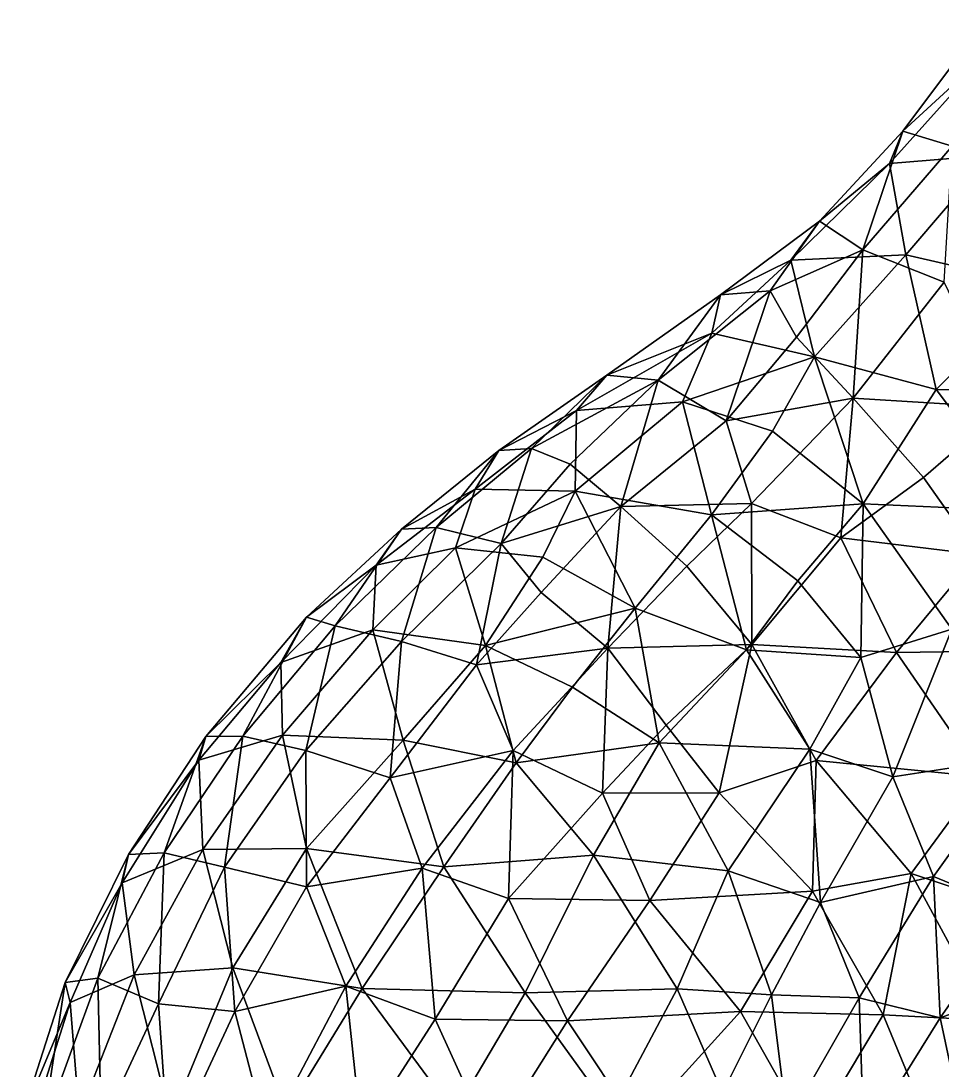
# Model space of a CAD drawing. Extents: x 373697 to 374058, y 6959904 to 6960301.
# Drawn here: x 373776.38 to 373810.06, y 6960227.39 to 6960265.74 of the extents above; entities that cross this region are included whole.
import ezdxf

# ---------------------------------------------------------------- set-up
doc = ezdxf.new("R2010")
doc.units = 0
doc.layers.add('Bht_Fk', color=7, linetype='CONTINUOUS')

msp = doc.modelspace()

# ---------------------------------------------------------------- linework, layer by layer
at = {"layer": 'Bht_Fk'}
for points in [[(373808.629, 6960261.707, 142.855), (373811.648, 6960265.739, 143.924), (373811.902, 6960264.726, 145.604)], [(373808.629, 6960261.707, 142.855), (373810.43, 6960261.167, 141.431), (373811.648, 6960265.739, 143.924)], [(373811.854, 6960260.831, 147.042), (373808.136, 6960260.526, 144.097), (373811.902, 6960264.726, 145.604)], [(373808.136, 6960260.526, 144.097), (373808.629, 6960261.707, 142.855), (373811.902, 6960264.726, 145.604)], [(373808.629, 6960261.707, 142.855), (373808.136, 6960260.526, 144.097), (373805.582, 6960258.427, 141.558)], [(373805.582, 6960258.427, 141.558), (373807.159, 6960257.378, 140.311), (373808.629, 6960261.707, 142.855)], [(373808.629, 6960261.707, 142.855), (373807.159, 6960257.378, 140.311), (373810.43, 6960261.167, 141.431)], [(373807.159, 6960257.378, 140.311), (373810.131, 6960256.193, 140.15), (373810.43, 6960261.167, 141.431)], [(373808.136, 6960260.526, 144.097), (373811.854, 6960260.831, 147.042), (373808.739, 6960257.186, 146.199)], [(373811.854, 6960260.831, 147.042), (373813.657, 6960256.053, 149.042), (373808.739, 6960257.186, 146.199)], [(373808.739, 6960257.186, 146.199), (373804.536, 6960256.997, 143.245), (373808.136, 6960260.526, 144.097)], [(373805.582, 6960258.427, 141.558), (373808.136, 6960260.526, 144.097), (373804.536, 6960256.997, 143.245)], [(373801.963, 6960255.728, 141.012), (373805.582, 6960258.427, 141.558), (373804.536, 6960256.997, 143.245)], [(373801.963, 6960255.728, 141.012), (373803.772, 6960255.873, 139.916), (373805.582, 6960258.427, 141.558)], [(373803.772, 6960255.873, 139.916), (373807.159, 6960257.378, 140.311), (373805.582, 6960258.427, 141.558)], [(373807.159, 6960257.378, 140.311), (373803.772, 6960255.873, 139.916), (373804.735, 6960254.184, 139.026)], [(373807.159, 6960257.378, 140.311), (373804.735, 6960254.184, 139.026), (373806.811, 6960251.955, 138.647)], [(373810.131, 6960256.193, 140.15), (373807.159, 6960257.378, 140.311), (373806.811, 6960251.955, 138.647)], [(373805.393, 6960253.468, 145.577), (373801.636, 6960254.326, 142.791), (373804.536, 6960256.997, 143.245)], [(373801.636, 6960254.326, 142.791), (373801.963, 6960255.728, 141.012), (373804.536, 6960256.997, 143.245)], [(373808.739, 6960257.186, 146.199), (373805.393, 6960253.468, 145.577), (373804.536, 6960256.997, 143.245)], [(373809.842, 6960252.273, 147.927), (373805.393, 6960253.468, 145.577), (373808.739, 6960257.186, 146.199)], [(373809.842, 6960252.273, 147.927), (373808.739, 6960257.186, 146.199), (373813.657, 6960256.053, 149.042)], [(373799.685, 6960252.605, 138.334), (373802.161, 6960251.124, 137.642), (373803.772, 6960255.873, 139.916)], [(373803.772, 6960255.873, 139.916), (373801.963, 6960255.728, 141.012), (373799.685, 6960252.605, 138.334)], [(373804.735, 6960254.184, 139.026), (373803.772, 6960255.873, 139.916), (373802.161, 6960251.124, 137.642)], [(373806.811, 6960251.955, 138.647), (373812.339, 6960251.606, 139.897), (373810.131, 6960256.193, 140.15)], [(373816.019, 6960252.158, 150.472), (373809.842, 6960252.273, 147.927), (373813.657, 6960256.053, 149.042)], [(373801.963, 6960255.728, 141.012), (373797.804, 6960252.787, 139.505), (373799.685, 6960252.605, 138.334)], [(373797.804, 6960252.787, 139.505), (373801.963, 6960255.728, 141.012), (373801.636, 6960254.326, 142.791)], [(373801.636, 6960254.326, 142.791), (373800.574, 6960251.819, 143.593), (373796.689, 6960251.498, 140.794)], [(373801.636, 6960254.326, 142.791), (373796.689, 6960251.498, 140.794), (373797.804, 6960252.787, 139.505)], [(373805.393, 6960253.468, 145.577), (373800.574, 6960251.819, 143.593), (373801.636, 6960254.326, 142.791)], [(373804.735, 6960254.184, 139.026), (373802.161, 6960251.124, 137.642), (373806.811, 6960251.955, 138.647)], [(373800.574, 6960251.819, 143.593), (373805.393, 6960253.468, 145.577), (373803.863, 6960250.744, 145.683)], [(373805.393, 6960253.468, 145.577), (373807.172, 6960248.094, 147.513), (373803.863, 6960250.744, 145.683)], [(373805.393, 6960253.468, 145.577), (373809.842, 6960252.273, 147.927), (373807.172, 6960248.094, 147.513)], [(373797.804, 6960252.787, 139.505), (373796.689, 6960251.498, 140.794), (373793.855, 6960250.044, 138.351)], [(373797.804, 6960252.787, 139.505), (373793.855, 6960250.044, 138.351), (373795.047, 6960250.113, 137.37)], [(373799.685, 6960252.605, 138.334), (373797.804, 6960252.787, 139.505), (373795.047, 6960250.113, 137.37)], [(373799.685, 6960252.605, 138.334), (373795.047, 6960250.113, 137.37), (373796.457, 6960249.54, 136.636)], [(373798.319, 6960247.993, 136.021), (373799.685, 6960252.605, 138.334), (373796.457, 6960249.54, 136.636)], [(373802.161, 6960251.124, 137.642), (373799.685, 6960252.605, 138.334), (373798.319, 6960247.993, 136.021)], [(373807.172, 6960248.094, 147.513), (373809.842, 6960252.273, 147.927), (373813.212, 6960247.819, 149.584)], [(373813.212, 6960247.819, 149.584), (373809.842, 6960252.273, 147.927), (373816.019, 6960252.158, 150.472)], [(373796.644, 6960248.553, 142.752), (373800.574, 6960251.819, 143.593), (373801.625, 6960247.692, 145.498)], [(373796.644, 6960248.553, 142.752), (373796.689, 6960251.498, 140.794), (373800.574, 6960251.819, 143.593)], [(373800.574, 6960251.819, 143.593), (373803.863, 6960250.744, 145.683), (373801.625, 6960247.692, 145.498)], [(373806.811, 6960251.955, 138.647), (373802.161, 6960251.124, 137.642), (373803.092, 6960248.099, 136.864)], [(373803.092, 6960248.099, 136.864), (373806.362, 6960246.849, 137.431), (373806.811, 6960251.955, 138.647)], [(373806.811, 6960251.955, 138.647), (373806.362, 6960246.849, 137.431), (373809.378, 6960249.058, 138.712)], [(373812.339, 6960251.606, 139.897), (373806.811, 6960251.955, 138.647), (373809.378, 6960249.058, 138.712)], [(373796.689, 6960251.498, 140.794), (373792.989, 6960248.625, 139.884), (373793.855, 6960250.044, 138.351)], [(373796.689, 6960251.498, 140.794), (373796.644, 6960248.553, 142.752), (373792.989, 6960248.625, 139.884)], [(373809.378, 6960249.058, 138.712), (373811.367, 6960246.232, 138.988), (373812.339, 6960251.606, 139.897)], [(373798.319, 6960247.993, 136.021), (373803.092, 6960248.099, 136.864), (373802.161, 6960251.124, 137.642)], [(373807.172, 6960248.094, 147.513), (373801.625, 6960247.692, 145.498), (373803.863, 6960250.744, 145.683)], [(373795.047, 6960250.113, 137.37), (373793.855, 6960250.044, 138.351), (373791.558, 6960247.229, 136.001)], [(373793.942, 6960246.643, 135.241), (373795.047, 6960250.113, 137.37), (373791.558, 6960247.229, 136.001)], [(373796.457, 6960249.54, 136.636), (373795.047, 6960250.113, 137.37), (373793.942, 6960246.643, 135.241)], [(373793.855, 6960250.044, 138.351), (373790.299, 6960247.163, 137.32), (373791.558, 6960247.229, 136.001)], [(373792.989, 6960248.625, 139.884), (373790.299, 6960247.163, 137.32), (373793.855, 6960250.044, 138.351)], [(373796.457, 6960249.54, 136.636), (373793.942, 6960246.643, 135.241), (373798.319, 6960247.993, 136.021)], [(373811.367, 6960246.232, 138.988), (373809.378, 6960249.058, 138.712), (373806.362, 6960246.849, 137.431)], [(373792.989, 6960248.625, 139.884), (373792.27, 6960246.486, 140.901), (373789.37, 6960245.846, 138.647)], [(373790.299, 6960247.163, 137.32), (373792.989, 6960248.625, 139.884), (373789.37, 6960245.846, 138.647)], [(373792.989, 6960248.625, 139.884), (373796.644, 6960248.553, 142.752), (373792.27, 6960246.486, 140.901)], [(373796.644, 6960248.553, 142.752), (373795.457, 6960246.138, 143.067), (373792.27, 6960246.486, 140.901)], [(373796.644, 6960248.553, 142.752), (373798.841, 6960244.275, 145.109), (373795.457, 6960246.138, 143.067)], [(373796.644, 6960248.553, 142.752), (373801.625, 6960247.692, 145.498), (373798.841, 6960244.275, 145.109)], [(373798.319, 6960247.993, 136.021), (373793.942, 6960246.643, 135.241), (373795.403, 6960244.844, 134.561)], [(373795.403, 6960244.844, 134.561), (373797.838, 6960242.811, 134.319), (373798.319, 6960247.993, 136.021)], [(373798.319, 6960247.993, 136.021), (373797.838, 6960242.811, 134.319), (373800.724, 6960245.807, 135.712)], [(373803.092, 6960248.099, 136.864), (373798.319, 6960247.993, 136.021), (373800.724, 6960245.807, 135.712)], [(373803.092, 6960248.099, 136.864), (373800.724, 6960245.807, 135.712), (373803.098, 6960242.954, 135.635)], [(373801.625, 6960247.692, 145.498), (373807.172, 6960248.094, 147.513), (373804.786, 6960245.28, 147.091)], [(373806.362, 6960246.849, 137.431), (373803.092, 6960248.099, 136.864), (373803.098, 6960242.954, 135.635)], [(373807.172, 6960248.094, 147.513), (373807.086, 6960242.473, 147.9), (373804.786, 6960245.28, 147.091)], [(373807.172, 6960248.094, 147.513), (373810.411, 6960243.504, 148.724), (373807.086, 6960242.473, 147.9)], [(373807.172, 6960248.094, 147.513), (373813.212, 6960247.819, 149.584), (373810.411, 6960243.504, 148.724)], [(373801.625, 6960247.692, 145.498), (373802.904, 6960242.748, 146.788), (373798.841, 6960244.275, 145.109)], [(373801.625, 6960247.692, 145.498), (373804.786, 6960245.28, 147.091), (373802.904, 6960242.748, 146.788)], [(373786.817, 6960243.942, 136.25), (373787.873, 6960243.63, 134.603), (373790.299, 6960247.163, 137.32)], [(373790.299, 6960247.163, 137.32), (373789.37, 6960245.846, 138.647), (373786.817, 6960243.942, 136.25)], [(373791.558, 6960247.229, 136.001), (373790.299, 6960247.163, 137.32), (373787.873, 6960243.63, 134.603)], [(373787.873, 6960243.63, 134.603), (373790.3, 6960243.059, 133.768), (373791.558, 6960247.229, 136.001)], [(373793.942, 6960246.643, 135.241), (373791.558, 6960247.229, 136.001), (373790.3, 6960243.059, 133.768)], [(373793.035, 6960242.209, 133.492), (373793.942, 6960246.643, 135.241), (373790.3, 6960243.059, 133.768)], [(373795.403, 6960244.844, 134.561), (373793.942, 6960246.643, 135.241), (373793.035, 6960242.209, 133.492)], [(373808.391, 6960242.654, 137.38), (373806.362, 6960246.849, 137.431), (373803.098, 6960242.954, 135.635)], [(373811.367, 6960246.232, 138.988), (373806.362, 6960246.849, 137.431), (373808.391, 6960242.654, 137.38)], [(373792.27, 6960246.486, 140.901), (373793.367, 6960242.917, 142.997), (373789.243, 6960243.482, 140.243)], [(373789.37, 6960245.846, 138.647), (373792.27, 6960246.486, 140.901), (373789.243, 6960243.482, 140.243)], [(373792.27, 6960246.486, 140.901), (373795.457, 6960246.138, 143.067), (373793.367, 6960242.917, 142.997)], [(373798.841, 6960244.275, 145.109), (373793.367, 6960242.917, 142.997), (373795.457, 6960246.138, 143.067)], [(373813.575, 6960242.73, 139.531), (373811.367, 6960246.232, 138.988), (373808.391, 6960242.654, 137.38)], [(373789.37, 6960245.846, 138.647), (373785.885, 6960242.294, 137.585), (373786.817, 6960243.942, 136.25)], [(373789.37, 6960245.846, 138.647), (373789.243, 6960243.482, 140.243), (373785.885, 6960242.294, 137.585)], [(373800.724, 6960245.807, 135.712), (373797.838, 6960242.811, 134.319), (373803.098, 6960242.954, 135.635)], [(373804.786, 6960245.28, 147.091), (373807.086, 6960242.473, 147.9), (373802.904, 6960242.748, 146.788)], [(373795.403, 6960244.844, 134.561), (373793.035, 6960242.209, 133.492), (373797.838, 6960242.811, 134.319)], [(373793.367, 6960242.917, 142.997), (373798.841, 6960244.275, 145.109), (373796.549, 6960241.387, 144.806)], [(373798.841, 6960244.275, 145.109), (373799.717, 6960239.348, 146.18), (373796.549, 6960241.387, 144.806)], [(373799.717, 6960239.348, 146.18), (373798.841, 6960244.275, 145.109), (373802.904, 6960242.748, 146.788)], [(373786.817, 6960243.942, 136.25), (373783.14, 6960239.582, 134.703), (373784.498, 6960239.603, 133.378)], [(373786.817, 6960243.942, 136.25), (373785.885, 6960242.294, 137.585), (373783.14, 6960239.582, 134.703)], [(373787.873, 6960243.63, 134.603), (373786.817, 6960243.942, 136.25), (373784.498, 6960239.603, 133.378)], [(373786.793, 6960239.068, 132.504), (373787.873, 6960243.63, 134.603), (373784.498, 6960239.603, 133.378)], [(373790.3, 6960243.059, 133.768), (373787.873, 6960243.63, 134.603), (373786.793, 6960239.068, 132.504)], [(373785.939, 6960239.635, 139.408), (373785.885, 6960242.294, 137.585), (373789.243, 6960243.482, 140.243)], [(373789.243, 6960243.482, 140.243), (373790.362, 6960239.451, 142.358), (373785.939, 6960239.635, 139.408)], [(373790.362, 6960239.451, 142.358), (373789.243, 6960243.482, 140.243), (373793.367, 6960242.917, 142.997)], [(373810.411, 6960243.504, 148.724), (373808.256, 6960238.106, 147.929), (373807.086, 6960242.473, 147.9)], [(373810.411, 6960243.504, 148.724), (373812.858, 6960238.814, 148.619), (373808.256, 6960238.106, 147.929)], [(373786.793, 6960239.068, 132.504), (373789.886, 6960238.078, 132.11), (373790.3, 6960243.059, 133.768)], [(373793.035, 6960242.209, 133.492), (373790.3, 6960243.059, 133.768), (373789.886, 6960238.078, 132.11)], [(373790.362, 6960239.451, 142.358), (373793.367, 6960242.917, 142.997), (373794.49, 6960238.622, 144.476)], [(373797.838, 6960242.811, 134.319), (373793.035, 6960242.209, 133.492), (373794.383, 6960239.078, 132.782)], [(373796.549, 6960241.387, 144.806), (373794.49, 6960238.622, 144.476), (373793.367, 6960242.917, 142.997)], [(373797.643, 6960237.517, 133.047), (373797.838, 6960242.811, 134.319), (373794.383, 6960239.078, 132.782)], [(373797.643, 6960237.517, 133.047), (373799.971, 6960239.997, 134.125), (373797.838, 6960242.811, 134.319)], [(373803.098, 6960242.954, 135.635), (373797.838, 6960242.811, 134.319), (373799.971, 6960239.997, 134.125)], [(373799.971, 6960239.997, 134.125), (373801.905, 6960237.526, 134.213), (373803.098, 6960242.954, 135.635)], [(373803.098, 6960242.954, 135.635), (373801.905, 6960237.526, 134.213), (373805.455, 6960238.711, 135.648)], [(373808.391, 6960242.654, 137.38), (373803.098, 6960242.954, 135.635), (373805.455, 6960238.711, 135.648)], [(373799.717, 6960239.348, 146.18), (373802.904, 6960242.748, 146.788), (373805.227, 6960239.122, 147.505)], [(373802.904, 6960242.748, 146.788), (373807.086, 6960242.473, 147.9), (373805.227, 6960239.122, 147.505)], [(373805.227, 6960239.122, 147.505), (373807.086, 6960242.473, 147.9), (373808.256, 6960238.106, 147.929)], [(373811.521, 6960238.117, 138.181), (373808.391, 6960242.654, 137.38), (373805.455, 6960238.711, 135.648)], [(373813.575, 6960242.73, 139.531), (373808.391, 6960242.654, 137.38), (373811.521, 6960238.117, 138.181)], [(373785.885, 6960242.294, 137.585), (373785.939, 6960239.635, 139.408), (373782.889, 6960238.72, 136.613)], [(373783.14, 6960239.582, 134.703), (373785.885, 6960242.294, 137.585), (373782.889, 6960238.72, 136.613)], [(373793.035, 6960242.209, 133.492), (373789.886, 6960238.078, 132.11), (373794.383, 6960239.078, 132.782)], [(373794.49, 6960238.622, 144.476), (373796.549, 6960241.387, 144.806), (373799.717, 6960239.348, 146.18)], [(373799.971, 6960239.997, 134.125), (373797.643, 6960237.517, 133.047), (373801.905, 6960237.526, 134.213)], [(373783.14, 6960239.582, 134.703), (373780.313, 6960235.27, 133.744), (373781.614, 6960235.332, 132.394)], [(373783.14, 6960239.582, 134.703), (373782.889, 6960238.72, 136.613), (373780.313, 6960235.27, 133.744)], [(373784.498, 6960239.603, 133.378), (373783.14, 6960239.582, 134.703), (373781.614, 6960235.332, 132.394)], [(373783.823, 6960234.812, 131.489), (373784.498, 6960239.603, 133.378), (373781.614, 6960235.332, 132.394)], [(373782.889, 6960238.72, 136.613), (373785.939, 6960239.635, 139.408), (373783.037, 6960235.455, 138.561)], [(373783.037, 6960235.455, 138.561), (373785.939, 6960239.635, 139.408), (373786.826, 6960235.487, 141.28)], [(373786.793, 6960239.068, 132.504), (373784.498, 6960239.603, 133.378), (373783.823, 6960234.812, 131.489)], [(373785.939, 6960239.635, 139.408), (373790.362, 6960239.451, 142.358), (373786.826, 6960235.487, 141.28)], [(373790.362, 6960239.451, 142.358), (373791.847, 6960234.822, 143.938), (373786.826, 6960235.487, 141.28)], [(373794.49, 6960238.622, 144.476), (373791.847, 6960234.822, 143.938), (373790.362, 6960239.451, 142.358)], [(373794.49, 6960238.622, 144.476), (373799.717, 6960239.348, 146.18), (373797.313, 6960235.245, 145.842)], [(373799.717, 6960239.348, 146.18), (373802.244, 6960234.675, 146.918), (373797.313, 6960235.245, 145.842)], [(373799.717, 6960239.348, 146.18), (373805.227, 6960239.122, 147.505), (373802.244, 6960234.675, 146.918)], [(373786.827, 6960234.089, 131.084), (373786.793, 6960239.068, 132.504), (373783.823, 6960234.812, 131.489)], [(373789.886, 6960238.078, 132.11), (373786.793, 6960239.068, 132.504), (373786.827, 6960234.089, 131.084)], [(373794.383, 6960239.078, 132.782), (373789.886, 6960238.078, 132.11), (373791.049, 6960234.778, 131.409)], [(373794.207, 6960233.662, 131.636), (373794.383, 6960239.078, 132.782), (373791.049, 6960234.778, 131.409)], [(373794.383, 6960239.078, 132.782), (373794.207, 6960233.662, 131.636), (373797.643, 6960237.517, 133.047)], [(373805.227, 6960239.122, 147.505), (373805.615, 6960233.515, 147.138), (373802.244, 6960234.675, 146.918)], [(373805.227, 6960239.122, 147.505), (373808.256, 6960238.106, 147.929), (373805.615, 6960233.515, 147.138)], [(373782.889, 6960238.72, 136.613), (373780.079, 6960234.232, 135.678), (373780.313, 6960235.27, 133.744)], [(373782.889, 6960238.72, 136.613), (373783.037, 6960235.455, 138.561), (373780.079, 6960234.232, 135.678)], [(373797.313, 6960235.245, 145.842), (373791.847, 6960234.822, 143.938), (373794.49, 6960238.622, 144.476)], [(373801.905, 6960237.526, 134.213), (373805.328, 6960233.93, 134.908), (373805.455, 6960238.711, 135.648)], [(373805.455, 6960238.711, 135.648), (373805.328, 6960233.93, 134.908), (373808.926, 6960234.578, 136.571)], [(373811.521, 6960238.117, 138.181), (373805.455, 6960238.711, 135.648), (373808.926, 6960234.578, 136.571)], [(373812.858, 6960238.814, 148.619), (373809.75, 6960234.468, 147.38), (373808.256, 6960238.106, 147.929)], [(373812.858, 6960238.814, 148.619), (373812.737, 6960233.235, 147.062), (373809.75, 6960234.468, 147.38)], [(373791.049, 6960234.778, 131.409), (373789.886, 6960238.078, 132.11), (373786.827, 6960234.089, 131.084)], [(373808.256, 6960238.106, 147.929), (373809.75, 6960234.468, 147.38), (373805.615, 6960233.515, 147.138)], [(373813.655, 6960233.007, 138.954), (373811.521, 6960238.117, 138.181), (373808.926, 6960234.578, 136.571)], [(373797.643, 6960237.517, 133.047), (373794.207, 6960233.662, 131.636), (373799.37, 6960233.592, 132.784)], [(373801.905, 6960237.526, 134.213), (373797.643, 6960237.517, 133.047), (373799.37, 6960233.592, 132.784)], [(373801.905, 6960237.526, 134.213), (373799.37, 6960233.592, 132.784), (373805.328, 6960233.93, 134.908)], [(373780.313, 6960235.27, 133.744), (373777.999, 6960230.591, 133.069), (373779.187, 6960230.758, 131.642)], [(373780.313, 6960235.27, 133.744), (373780.079, 6960234.232, 135.678), (373777.999, 6960230.591, 133.069)], [(373781.614, 6960235.332, 132.394), (373780.313, 6960235.27, 133.744), (373779.187, 6960230.758, 131.642)], [(373781.405, 6960229.816, 130.623), (373781.614, 6960235.332, 132.394), (373779.187, 6960230.758, 131.642)], [(373780.079, 6960234.232, 135.678), (373783.037, 6960235.455, 138.561), (373780.518, 6960230.878, 137.652)], [(373783.037, 6960235.455, 138.561), (373784.131, 6960231.128, 140.41), (373780.518, 6960230.878, 137.652)], [(373783.823, 6960234.812, 131.489), (373781.614, 6960235.332, 132.394), (373781.405, 6960229.816, 130.623)], [(373783.037, 6960235.455, 138.561), (373786.826, 6960235.487, 141.28), (373784.131, 6960231.128, 140.41)], [(373786.826, 6960235.487, 141.28), (373788.855, 6960230.372, 143.146), (373784.131, 6960231.128, 140.41)], [(373786.826, 6960235.487, 141.28), (373791.847, 6960234.822, 143.938), (373788.855, 6960230.372, 143.146)], [(373791.847, 6960234.822, 143.938), (373797.313, 6960235.245, 145.842), (373794.817, 6960230.218, 145.418)], [(373794.817, 6960230.218, 145.418), (373797.313, 6960235.245, 145.842), (373800.379, 6960230.357, 146.541)], [(373797.313, 6960235.245, 145.842), (373802.244, 6960234.675, 146.918), (373800.379, 6960230.357, 146.541)], [(373784.2, 6960229.535, 130.298), (373783.823, 6960234.812, 131.489), (373781.405, 6960229.816, 130.623)], [(373786.827, 6960234.089, 131.084), (373783.823, 6960234.812, 131.489), (373784.2, 6960229.535, 130.298)], [(373791.049, 6960234.778, 131.409), (373786.827, 6960234.089, 131.084), (373788.26, 6960230.459, 130.446)], [(373791.524, 6960229.254, 130.552), (373791.049, 6960234.778, 131.409), (373788.26, 6960230.459, 130.446)], [(373791.847, 6960234.822, 143.938), (373794.817, 6960230.218, 145.418), (373788.855, 6960230.372, 143.146)], [(373794.207, 6960233.662, 131.636), (373791.049, 6960234.778, 131.409), (373791.524, 6960229.254, 130.552)], [(373800.379, 6960230.357, 146.541), (373802.244, 6960234.675, 146.918), (373803.823, 6960230.142, 146.665)], [(373802.244, 6960234.675, 146.918), (373805.615, 6960233.515, 147.138), (373803.823, 6960230.142, 146.665)], [(373808.926, 6960234.578, 136.571), (373805.328, 6960233.93, 134.908), (373807.904, 6960229.416, 135.579)], [(373805.615, 6960233.515, 147.138), (373809.75, 6960234.468, 147.38), (373807.023, 6960230.032, 146.44)], [(373807.023, 6960230.032, 146.44), (373809.75, 6960234.468, 147.38), (373809.985, 6960229.308, 145.995)], [(373808.926, 6960234.578, 136.571), (373807.904, 6960229.416, 135.579), (373811.838, 6960229.202, 137.66)], [(373813.655, 6960233.007, 138.954), (373808.926, 6960234.578, 136.571), (373811.838, 6960229.202, 137.66)], [(373809.75, 6960234.468, 147.38), (373812.737, 6960233.235, 147.062), (373809.985, 6960229.308, 145.995)], [(373777.999, 6960230.591, 133.069), (373780.079, 6960234.232, 135.678), (373778.179, 6960229.86, 135.012)], [(373780.079, 6960234.232, 135.678), (373780.518, 6960230.878, 137.652), (373778.179, 6960229.86, 135.012)], [(373788.26, 6960230.459, 130.446), (373786.827, 6960234.089, 131.084), (373784.2, 6960229.535, 130.298)], [(373791.524, 6960229.254, 130.552), (373796.362, 6960229.191, 131.38), (373794.207, 6960233.662, 131.636)], [(373794.207, 6960233.662, 131.636), (373796.362, 6960229.191, 131.38), (373799.37, 6960233.592, 132.784)], [(373799.37, 6960233.592, 132.784), (373796.362, 6960229.191, 131.38), (373802.694, 6960229.535, 133.355)], [(373805.328, 6960233.93, 134.908), (373799.37, 6960233.592, 132.784), (373802.694, 6960229.535, 133.355)], [(373802.694, 6960229.535, 133.355), (373807.904, 6960229.416, 135.579), (373805.328, 6960233.93, 134.908)], [(373805.615, 6960233.515, 147.138), (373807.023, 6960230.032, 146.44), (373803.823, 6960230.142, 146.665)], [(373812.737, 6960233.235, 147.062), (373813.575, 6960230.588, 146.229), (373809.985, 6960229.308, 145.995)], [(373780.518, 6960230.878, 137.652), (373784.131, 6960231.128, 140.41), (373781.855, 6960225.609, 139.517)], [(373784.131, 6960231.128, 140.41), (373786.096, 6960225.854, 142.097), (373781.855, 6960225.609, 139.517)], [(373786.096, 6960225.854, 142.097), (373784.131, 6960231.128, 140.41), (373788.855, 6960230.372, 143.146)], [(373777.999, 6960230.591, 133.069), (373776.382, 6960225.541, 132.698), (373777.172, 6960225.201, 131.068)], [(373777.999, 6960230.591, 133.069), (373778.179, 6960229.86, 135.012), (373776.382, 6960225.541, 132.698)], [(373779.187, 6960230.758, 131.642), (373777.999, 6960230.591, 133.069), (373777.172, 6960225.201, 131.068)], [(373779.309, 6960225.318, 130.152), (373779.187, 6960230.758, 131.642), (373777.172, 6960225.201, 131.068)], [(373778.179, 6960229.86, 135.012), (373780.518, 6960230.878, 137.652), (373778.511, 6960225.76, 136.691)], [(373781.855, 6960225.609, 139.517), (373778.511, 6960225.76, 136.691), (373780.518, 6960230.878, 137.652)], [(373779.309, 6960225.318, 130.152), (373781.405, 6960229.816, 130.623), (373779.187, 6960230.758, 131.642)], [(373813.575, 6960230.588, 146.229), (373810.616, 6960226.394, 145.112), (373809.985, 6960229.308, 145.995)], [(373788.26, 6960230.459, 130.446), (373784.2, 6960229.535, 130.298), (373785.378, 6960224.996, 129.742)], [(373788.829, 6960225.063, 129.855), (373788.26, 6960230.459, 130.446), (373785.378, 6960224.996, 129.742)], [(373788.855, 6960230.372, 143.146), (373792.216, 6960225.814, 144.719), (373786.096, 6960225.854, 142.097)], [(373791.524, 6960229.254, 130.552), (373788.26, 6960230.459, 130.446), (373788.829, 6960225.063, 129.855)], [(373788.855, 6960230.372, 143.146), (373794.817, 6960230.218, 145.418), (373792.216, 6960225.814, 144.719)], [(373792.216, 6960225.814, 144.719), (373794.817, 6960230.218, 145.418), (373797.969, 6960225.845, 146.04)], [(373794.817, 6960230.218, 145.418), (373800.379, 6960230.357, 146.541), (373797.969, 6960225.845, 146.04)], [(373800.379, 6960230.357, 146.541), (373802.026, 6960226.557, 146.239), (373797.969, 6960225.845, 146.04)], [(373803.823, 6960230.142, 146.665), (373802.026, 6960226.557, 146.239), (373800.379, 6960230.357, 146.541)], [(373803.823, 6960230.142, 146.665), (373804.413, 6960225.457, 145.742), (373802.026, 6960226.557, 146.239)], [(373803.823, 6960230.142, 146.665), (373807.023, 6960230.032, 146.44), (373804.413, 6960225.457, 145.742)], [(373776.382, 6960225.541, 132.698), (373778.179, 6960229.86, 135.012), (373776.869, 6960225.693, 134.531)], [(373778.179, 6960229.86, 135.012), (373778.511, 6960225.76, 136.691), (373776.869, 6960225.693, 134.531)], [(373781.405, 6960229.816, 130.623), (373779.309, 6960225.318, 130.152), (373781.788, 6960224.346, 129.716)], [(373781.788, 6960224.346, 129.716), (373784.2, 6960229.535, 130.298), (373781.405, 6960229.816, 130.623)], [(373804.413, 6960225.457, 145.742), (373807.023, 6960230.032, 146.44), (373807.198, 6960224.821, 145.09)], [(373807.023, 6960230.032, 146.44), (373809.985, 6960229.308, 145.995), (373807.198, 6960224.821, 145.09)], [(373784.2, 6960229.535, 130.298), (373781.788, 6960224.346, 129.716), (373785.378, 6960224.996, 129.742)], [(373802.694, 6960229.535, 133.355), (373796.362, 6960229.191, 131.38), (373798.914, 6960225.366, 131.647)], [(373802.694, 6960229.535, 133.355), (373798.914, 6960225.366, 131.647), (373805.257, 6960224.995, 134.003)], [(373807.904, 6960229.416, 135.579), (373802.694, 6960229.535, 133.355), (373805.257, 6960224.995, 134.003)], [(373809.832, 6960224.753, 136.293), (373807.904, 6960229.416, 135.579), (373805.257, 6960224.995, 134.003)], [(373807.904, 6960229.416, 135.579), (373809.832, 6960224.753, 136.293), (373811.838, 6960229.202, 137.66)], [(373793.572, 6960224.762, 130.333), (373791.524, 6960229.254, 130.552), (373788.829, 6960225.063, 129.855)], [(373791.524, 6960229.254, 130.552), (373793.572, 6960224.762, 130.333), (373796.362, 6960229.191, 131.38)], [(373796.362, 6960229.191, 131.38), (373793.572, 6960224.762, 130.333), (373798.914, 6960225.366, 131.647)], [(373809.985, 6960229.308, 145.995), (373810.616, 6960226.394, 145.112), (373807.198, 6960224.821, 145.09)], [(373811.838, 6960229.202, 137.66), (373809.832, 6960224.753, 136.293), (373813.393, 6960224.789, 138.449)]]:
    msp.add_3dface(points, dxfattribs=at)

doc.saveas('drawing.dxf')
